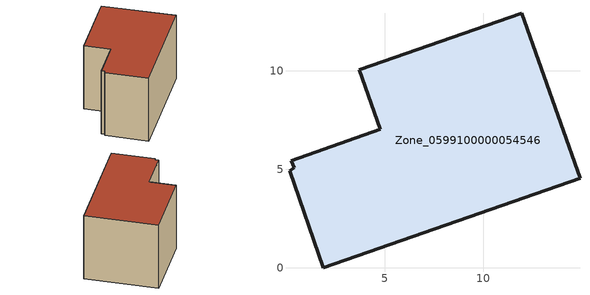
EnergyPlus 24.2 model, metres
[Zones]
Zone_0599100000054546
 floor ground (C_G): 0.39,5.07 0.24,5.45 4.75,7.04 3.69,10.06 11.95,12.93 14.91,4.54 1.87,0 0.15,4.93 z0
 wall outside (C_F): 1.87,0 14.91,4.54 11.95,12.93 3.69,10.06 4.75,7.04 0.24,5.45 0.39,5.07 0.15,4.93 1.87,0 z0:8.59
 roof outside (C_R): 0.24,5.45 0.39,5.07 0.15,4.93 1.87,0 14.91,4.54 11.95,12.93 3.69,10.06 4.75,7.04 z8.59
[BUILDING]
Pand.0599100000054546: North Axis=0; Terrain=City; Loads Convergence Tolerance Value=0.04; Temperature Convergence Tolerance Value=0.4; Solar Distribution=FullExterior; Maximum Number of Warmup Days=25; Minimum Number of Warmup Days=1
[Site:Location]
Rotterdam.The.Hague.AP_ZH_NLD Design_Conditions: Latitude=51.96; Longitude=4.45; Time Zone=1; Elevation=-4.5
[SITE:GROUNDTEMPERATURE:BUILDINGSURFACE]
18, 18, 18, 18, 18, 18, 18, 18, 18, 18, 18, 18
[MATERIAL] Thermal Absorptance=0.9; Solar Absorptance=0.7; Visible Absorptance=0.7
Name | Roughness | Thickness | Conductivity | Density | Specific Heat
G.TI.1946-1964 | MediumSmooth | 0.15 | 1 | 540 | 1210
F.TI.1946-1964 | Rough | 0.3 | 0.857143 | 1920 | 840
R.TI.1946-1964 | MediumRough | 0.2 | 0.277778 | 1500 | 1000
[CONSTRUCTION]
C_G: G.TI.1946-1964
C_F: F.TI.1946-1964
C_R: R.TI.1946-1964
[ZONE]
Zone_0599100000054546: Type=1; Multiplier=1; Ceiling Height=Autocalculate; Volume=Autocalculate; Floor Area=autocalculate; Part of Total Floor Area=Yes
[ZONEINFILTRATION:DESIGNFLOWRATE]
Infil_Zone_0599100000054546: Zone or ZoneList or Space or SpaceList=Zone_0599100000054546; Schedule=AlwaysOn; Design Flow Rate Calculation Method=Flow/Area; Flow Rate per Floor Area=0.003; Constant Term Coefficient=1; Temperature Term Coefficient=0; Velocity Term Coefficient=0; Velocity Squared Term Coefficient=0
[HVACTEMPLATE:ZONE:IDEALLOADSAIRSYSTEM]
Zone_0599100000054546: Maximum Heating Supply Air Temperature=50; Minimum Cooling Supply Air Temperature=13; Maximum Heating Supply Air Humidity Ratio=0.0156; Minimum Cooling Supply Air Humidity Ratio=0.0077; Heating Limit=NoLimit; Cooling Limit=NoLimit; Dehumidification Control Type=ConstantSensibleHeatRatio; Cooling Sensible Heat Ratio=0.7; Dehumidification Setpoint=60; Humidification Control Type=None; Humidification Setpoint=30; Outdoor Air Method=None; Outdoor Air Flow Rate per Person=0.00944; Outdoor Air Flow Rate per Zone Floor Area=0; Outdoor Air Flow Rate per Zone=0; Demand Controlled Ventilation Type=None; Outdoor Air Economizer Type=NoEconomizer; Heat Recovery Type=None; Sensible Heat Recovery Effectiveness=0.7; Latent Heat Recovery Effectiveness=0.65
[ZONECONTROL:THERMOSTAT]
ThermostatControl_Zone_0599100000054546: Zone or ZoneList=Zone_0599100000054546; Control Type Schedule=DualSetpointControlType; Control 1=Thermostat_Zone_0599100000054546; Temperature Difference Between Cutout And Setpoint=0
[THERMOSTATSETPOINT:DUALSETPOINT]
Thermostat_Zone_0599100000054546: Heating Setpoint Temperature Schedule=HeatingSetpoint_Zone_0599100000054546; Cooling Setpoint Temperature Schedule=CoolingSetpoint_Zone_0599100000054546
[SCHEDULE:COMPACT]
HeatingSetpoint_Zone_0599100000054546: Through: 12/31, For: AllDays, Until: 24:00, 21
CoolingSetpoint_Zone_0599100000054546: Through: 12/31, For: AllDays, Until: 24:00, 24
DualSetpointControlType: Through: 12/31, For: AllDays, Until: 24:00, 4
AlwaysOn: Through: 12/31, For: AllDays, Until: 24:00, 1
